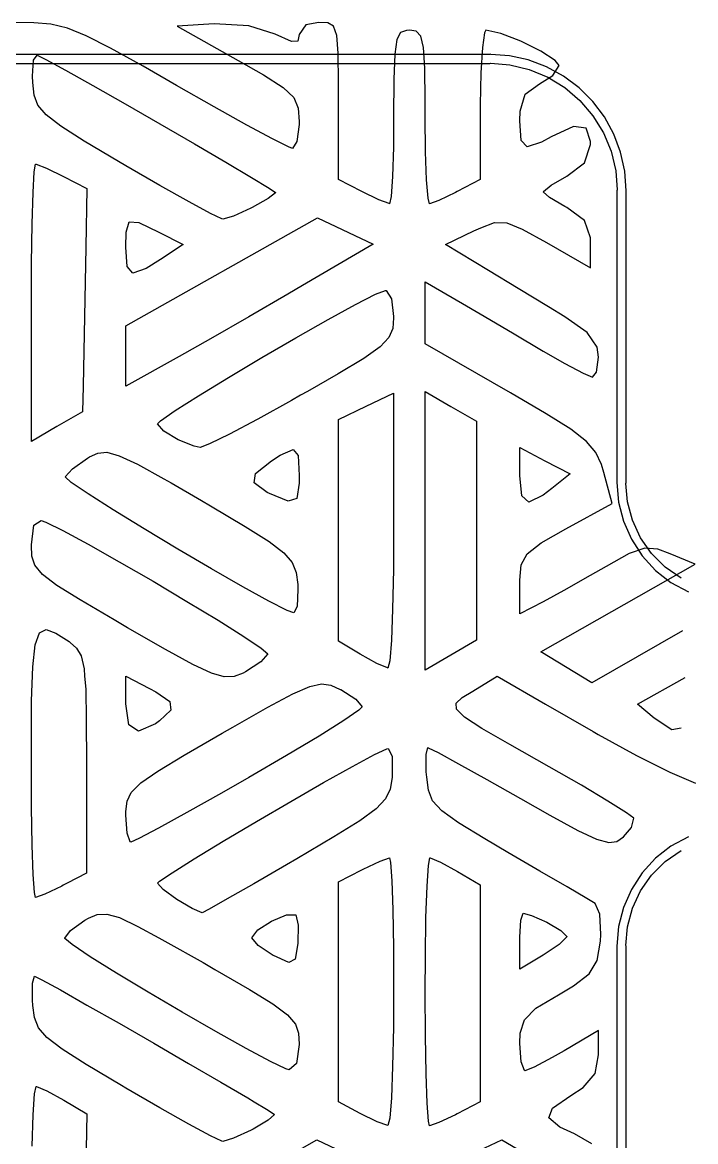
# Model space of a CAD drawing. Header units: millimetres. Extents: x 38 to 487, y 14 to 137.
# Drawn here: x 466.1 to 473.41, y 111.49 to 123.63 of the extents above; entities that cross this region are included whole.
import ezdxf

# ---------------------------------------------------------------- set-up
doc = ezdxf.new("R2010")
doc.units = ezdxf.units.MM
doc.layers.add('BLACK', color=20, linetype='Continuous')

msp = doc.modelspace()

# ---------------------------------------------------------------- linework, layer by layer
at = {"layer": 'BLACK', "linetype": 'Continuous'}
for p, q in [((466.229, 123.628), (466.007, 123.631)), ((466.414, 123.611), (466.229, 123.628)), ((469.323, 123.631), (469.183, 123.606)), ((469.42, 123.626), (469.323, 123.631)), ((469.482, 123.59), (469.42, 123.626)), ((466.593, 123.568), (466.414, 123.611)), ((466.798, 123.486), (466.593, 123.568)), ((468.185, 123.614), (467.783, 123.589)), ((467.783, 123.589), (468.446, 123.219)), ((468.562, 123.595), (468.185, 123.614)), ((468.848, 123.505), (468.562, 123.595)), ((469.024, 123.423), (468.848, 123.505)), ((469.109, 123.501), (469.096, 123.427)), ((469.183, 123.606), (469.109, 123.501)), ((469.517, 123.49), (469.482, 123.59)), ((470.21, 123.521), (470.169, 123.445)), ((470.274, 123.545), (470.21, 123.521)), ((470.306, 123.546), (470.274, 123.545)), ((470.381, 123.535), (470.306, 123.546)), ((470.43, 123.483), (470.381, 123.535)), ((471.122, 123.519), (471.098, 123.358)), ((471.137, 123.546), (471.122, 123.519)), ((471.299, 123.511), (471.137, 123.546)), ((471.517, 123.427), (471.299, 123.511)), ((467.061, 123.352), (466.798, 123.486)), ((469.096, 123.427), (469.024, 123.423)), ((469.532, 123.298), (469.517, 123.49)), ((470.169, 123.445), (470.147, 123.287)), ((470.459, 123.36), (470.43, 123.483)), ((471.733, 123.32), (471.517, 123.427)), ((471.176, 123.284), (347.197, 123.286)), ((471.176, 123.284), (347.197, 123.286)), ((466.224, 123.222), (466.265, 123.277)), ((466.265, 123.277), (466.359, 123.23)), ((467.415, 123.155), (467.061, 123.352)), ((469.536, 122.98), (469.532, 123.298)), ((470.147, 123.287), (470.137, 123.017)), ((470.473, 123.136), (470.459, 123.36)), ((471.098, 123.358), (471.082, 123.084)), ((471.182, 123.286), (471.176, 123.284)), ((471.182, 123.286), (471.176, 123.284)), ((471.189, 123.283), (471.182, 123.286)), ((471.189, 123.283), (471.182, 123.286)), ((471.391, 123.269), (471.189, 123.283)), ((471.391, 123.269), (471.189, 123.283)), ((471.597, 123.224), (471.391, 123.269)), ((471.597, 123.224), (471.391, 123.269)), ((471.889, 123.219), (471.733, 123.32)), ((347.197, 123.186), (471.18, 123.184)), ((347.197, 123.186), (471.18, 123.184)), ((466.213, 123.049), (466.224, 123.222)), ((466.359, 123.23), (466.572, 123.114)), ((467.778, 122.947), (467.415, 123.155)), ((468.446, 123.219), (468.721, 123.063)), ((470.477, 122.782), (470.473, 123.136)), ((471.18, 123.184), (471.189, 123.188)), ((471.18, 123.184), (471.189, 123.188)), ((471.18, 123.184), (471.18, 123.184)), ((471.18, 123.184), (471.18, 123.184)), ((471.189, 123.188), (471.397, 123.171)), ((471.189, 123.188), (471.397, 123.171)), ((471.397, 123.171), (471.608, 123.121)), ((471.397, 123.171), (471.608, 123.121)), ((471.795, 123.15), (471.597, 123.224)), ((471.795, 123.15), (471.597, 123.224)), ((471.98, 123.049), (471.795, 123.15)), ((471.98, 123.049), (471.795, 123.15)), ((471.862, 123.055), (471.931, 123.163)), ((471.931, 123.163), (471.889, 123.219)), ((466.217, 122.979), (466.213, 123.049)), ((466.572, 123.114), (466.868, 122.948)), ((468.721, 123.063), (468.935, 122.926)), ((470.137, 123.017), (470.135, 122.605)), ((471.082, 123.084), (471.076, 122.736)), ((471.608, 123.121), (471.808, 123.038)), ((471.608, 123.121), (471.808, 123.038)), ((471.717, 122.963), (471.862, 123.055)), ((471.808, 123.038), (471.993, 122.924)), ((471.808, 123.038), (471.993, 122.924)), ((472.149, 122.923), (471.98, 123.049)), ((472.149, 122.923), (471.98, 123.049)), ((466.233, 122.843), (466.217, 122.979)), ((466.868, 122.948), (467.22, 122.748)), ((468.185, 122.715), (467.778, 122.947)), ((468.935, 122.926), (469.051, 122.816)), ((469.537, 122.778), (469.536, 122.98)), ((471.564, 122.851), (471.717, 122.963)), ((471.993, 122.924), (472.158, 122.783)), ((471.993, 122.924), (472.158, 122.783)), ((472.298, 122.774), (472.149, 122.923)), ((472.298, 122.774), (472.149, 122.923)), ((466.273, 122.733), (466.233, 122.843)), ((469.051, 122.816), (469.099, 122.702)), ((469.537, 121.925), (469.537, 122.778)), ((470.477, 122.605), (470.477, 122.782)), ((471.507, 122.667), (471.564, 122.851)), ((472.158, 122.783), (472.299, 122.618)), ((472.158, 122.783), (472.299, 122.618)), ((472.424, 122.605), (472.298, 122.774)), ((472.424, 122.605), (472.298, 122.774)), ((466.361, 122.627), (466.273, 122.733)), ((467.22, 122.748), (467.597, 122.531)), ((468.541, 122.517), (468.185, 122.715)), ((469.099, 122.702), (469.109, 122.556)), ((471.076, 122.736), (471.076, 121.925)), ((471.504, 122.564), (471.507, 122.667)), ((466.52, 122.504), (466.361, 122.627)), ((467.597, 122.531), (467.971, 122.315)), ((469.109, 122.556), (469.109, 122.522)), ((470.135, 122.605), (470.132, 122.279)), ((470.481, 122.227), (470.477, 122.605)), ((471.518, 122.351), (471.504, 122.564)), ((472.299, 122.618), (472.413, 122.433)), ((472.299, 122.618), (472.413, 122.433)), ((472.525, 122.42), (472.424, 122.605)), ((472.525, 122.42), (472.424, 122.605)), ((466.774, 122.343), (466.52, 122.504)), ((468.82, 122.367), (468.541, 122.517)), ((469.109, 122.522), (469.085, 122.338)), ((472.087, 122.5), (471.846, 122.391)), ((472.224, 122.483), (472.087, 122.5)), ((472.273, 122.338), (472.224, 122.483)), ((472.413, 122.433), (472.496, 122.233)), ((472.413, 122.433), (472.496, 122.233)), ((472.599, 122.222), (472.525, 122.42)), ((472.599, 122.222), (472.525, 122.42)), ((467.149, 122.121), (466.774, 122.343)), ((467.971, 122.315), (468.313, 122.115)), ((468.994, 122.28), (468.82, 122.367)), ((469.085, 122.338), (469.038, 122.263)), ((471.584, 122.28), (471.518, 122.351)), ((471.739, 122.332), (471.584, 122.28)), ((471.846, 122.391), (471.739, 122.332)), ((472.207, 122.107), (472.273, 122.308)), ((472.273, 122.308), (472.273, 122.338)), ((469.038, 122.263), (468.994, 122.28)), ((470.132, 122.279), (470.122, 121.96)), ((470.492, 121.922), (470.481, 122.227)), ((472.496, 122.233), (472.546, 122.022)), ((472.496, 122.233), (472.546, 122.022)), ((472.644, 122.016), (472.599, 122.222)), ((472.644, 122.016), (472.599, 122.222)), ((466.233, 122.011), (466.248, 122.092)), ((466.248, 122.092), (466.252, 122.092)), ((466.252, 122.092), (466.364, 122.05)), ((466.364, 122.05), (466.55, 121.96)), ((467.228, 122.075), (467.149, 122.121)), ((467.596, 121.863), (467.228, 122.075)), ((468.313, 122.115), (468.593, 121.95)), ((472.017, 121.964), (472.207, 122.107)), ((466.22, 121.786), (466.233, 122.011)), ((466.55, 121.96), (466.805, 121.829)), ((468.593, 121.95), (468.783, 121.834)), ((469.789, 121.795), (469.537, 121.925)), ((470.122, 121.96), (470.107, 121.744)), ((470.508, 121.723), (470.492, 121.922)), ((471.076, 121.925), (470.824, 121.795)), ((471.844, 121.864), (472.017, 121.964)), ((472.546, 122.022), (472.563, 121.814)), ((472.546, 122.022), (472.563, 121.814)), ((472.659, 121.805), (472.644, 122.016)), ((472.659, 121.805), (472.644, 122.016)), ((466.805, 121.829), (466.792, 121.194)), ((467.913, 121.685), (467.596, 121.863)), ((468.783, 121.834), (468.852, 121.786)), ((471.761, 121.797), (471.844, 121.864)), ((472.563, 121.814), (472.559, 121.805)), ((472.563, 121.814), (472.559, 121.805)), ((472.559, 121.805), (472.559, 121.805)), ((472.559, 121.805), (472.559, 121.805)), ((472.559, 121.805), (472.559, 118.64)), ((472.559, 121.805), (472.559, 121.805)), ((472.559, 121.805), (472.559, 121.805)), ((472.559, 121.805), (472.559, 118.64)), ((472.659, 118.64), (472.659, 121.805)), ((472.659, 121.805), (472.659, 121.805)), ((472.659, 118.64), (472.659, 121.805)), ((472.659, 121.805), (472.659, 121.805)), ((466.21, 121.445), (466.22, 121.786)), ((468.147, 121.558), (467.913, 121.685)), ((468.771, 121.721), (468.6, 121.624)), ((468.852, 121.783), (468.771, 121.721)), ((468.852, 121.786), (468.852, 121.783)), ((469.974, 121.705), (469.789, 121.795)), ((470.085, 121.665), (469.974, 121.705)), ((470.107, 121.744), (470.088, 121.664)), ((470.524, 121.664), (470.508, 121.723)), ((470.625, 121.7), (470.524, 121.664)), ((470.807, 121.786), (470.625, 121.7)), ((470.824, 121.795), (470.807, 121.786)), ((471.76, 121.793), (471.761, 121.797)), ((471.828, 121.732), (471.76, 121.793)), ((471.993, 121.634), (471.828, 121.732)), ((468.27, 121.499), (468.147, 121.558)), ((468.586, 121.617), (468.396, 121.53)), ((468.6, 121.624), (468.586, 121.617)), ((470.088, 121.664), (470.085, 121.665)), ((472.017, 121.622), (471.993, 121.634)), ((472.206, 121.482), (472.017, 121.622)), ((466.203, 121.015), (466.21, 121.445)), ((467.228, 120.339), (469.309, 121.511)), ((467.231, 121.356), (467.264, 121.467)), ((467.264, 121.467), (467.369, 121.461)), ((467.369, 121.461), (467.585, 121.357)), ((468.279, 121.497), (468.27, 121.499)), ((468.396, 121.53), (468.279, 121.497)), ((469.309, 121.511), (469.911, 121.224)), ((471.081, 121.404), (471.231, 121.46)), ((471.231, 121.46), (471.362, 121.458)), ((471.362, 121.458), (471.532, 121.388)), ((472.271, 121.292), (472.206, 121.482)), ((467.228, 121.194), (467.231, 121.356)), ((467.585, 121.357), (467.849, 121.221)), ((470.699, 121.223), (471.007, 121.369)), ((471.007, 121.369), (471.081, 121.404)), ((471.532, 121.388), (471.794, 121.242)), ((466.792, 121.194), (466.763, 119.683)), ((467.241, 120.984), (467.228, 121.194)), ((467.849, 121.221), (467.602, 121.058)), ((469.911, 121.224), (469.147, 120.775)), ((471.165, 120.941), (470.699, 121.223)), ((471.794, 121.242), (472.273, 120.968)), ((472.273, 121.228), (472.271, 121.292)), ((472.273, 120.968), (472.273, 121.228)), ((466.201, 120.587), (466.203, 121.015)), ((467.304, 120.91), (467.241, 120.984)), ((467.448, 120.962), (467.304, 120.91)), ((467.602, 121.058), (467.448, 120.962)), ((471.488, 120.745), (471.165, 120.941)), ((469.147, 120.775), (468.985, 120.681)), ((469.939, 120.683), (470.045, 120.724)), ((470.045, 120.724), (470.053, 120.722)), ((470.053, 120.722), (470.111, 120.632)), ((470.477, 120.145), (470.477, 120.816)), ((470.477, 120.816), (470.884, 120.581)), ((471.817, 120.546), (471.488, 120.745)), ((466.201, 119.083), (466.201, 120.587)), ((468.985, 120.681), (468.562, 120.436)), ((469.722, 120.572), (469.939, 120.683)), ((470.111, 120.632), (470.135, 120.44)), ((469.423, 120.408), (469.722, 120.572)), ((470.884, 120.581), (471.073, 120.47)), ((471.073, 120.47), (471.425, 120.263)), ((471.995, 120.438), (471.817, 120.546)), ((468.562, 120.436), (468.145, 120.197)), ((469.073, 120.21), (469.423, 120.408)), ((470.135, 120.425), (470.126, 120.311)), ((470.135, 120.44), (470.135, 120.425)), ((472.235, 120.266), (471.995, 120.438)), ((467.228, 120.011), (467.228, 120.339)), ((470.126, 120.311), (470.084, 120.212)), ((471.425, 120.263), (471.76, 120.064)), ((472.343, 120.107), (472.235, 120.266)), ((468.145, 120.197), (467.805, 120.005)), ((468.702, 119.994), (469.073, 120.21)), ((469.987, 120.11), (469.81, 119.985)), ((470.084, 120.212), (469.987, 120.11)), ((471.403, 119.613), (470.477, 120.145)), ((472.359, 120), (472.343, 120.107)), ((467.228, 119.683), (467.228, 120.011)), ((467.805, 120.005), (467.228, 119.683)), ((468.34, 119.779), (468.702, 119.994)), ((469.81, 119.985), (469.531, 119.817)), ((471.76, 120.064), (471.992, 119.931)), ((472.337, 119.838), (472.359, 120)), ((471.992, 119.931), (472.193, 119.824)), ((468.016, 119.581), (468.34, 119.779)), ((469.531, 119.817), (469.199, 119.628)), ((472.193, 119.824), (472.295, 119.783)), ((472.295, 119.783), (472.337, 119.838)), ((466.763, 119.683), (466.757, 119.407)), ((469.199, 119.628), (469.125, 119.585)), ((470.477, 116.603), (470.477, 119.628)), ((470.477, 119.628), (470.755, 119.465)), ((467.761, 119.419), (468.016, 119.581)), ((469.026, 119.53), (468.66, 119.328)), ((469.125, 119.585), (469.026, 119.53)), ((469.836, 119.466), (470.135, 119.609)), ((470.135, 119.609), (470.135, 118.114)), ((471.792, 119.385), (471.403, 119.613)), ((466.757, 119.407), (466.529, 119.274)), ((467.604, 119.31), (467.761, 119.419)), ((469.537, 119.324), (469.836, 119.466)), ((470.755, 119.465), (471.033, 119.303)), ((472.059, 119.217), (471.792, 119.385)), ((466.529, 119.274), (466.479, 119.245)), ((467.57, 119.274), (467.604, 119.31)), ((467.638, 119.196), (467.57, 119.274)), ((468.653, 119.324), (468.353, 119.165)), ((468.66, 119.328), (468.653, 119.324)), ((469.537, 118.121), (469.537, 119.324)), ((471.033, 119.303), (471.033, 116.927)), ((466.479, 119.245), (466.201, 119.083)), ((467.796, 119.101), (467.638, 119.196)), ((468.353, 119.165), (468.135, 119.057)), ((472.229, 119.085), (472.059, 119.217)), ((467.968, 119.032), (467.796, 119.101)), ((468.035, 119.019), (467.968, 119.032)), ((468.135, 119.057), (468.035, 119.019)), ((471.504, 118.716), (471.504, 119.018)), ((471.504, 119.018), (471.777, 118.876)), ((472.331, 118.965), (472.229, 119.085)), ((466.647, 118.786), (466.81, 118.903)), ((466.81, 118.903), (466.832, 118.916)), ((466.832, 118.916), (466.923, 118.959)), ((466.923, 118.959), (467.022, 118.968)), ((467.022, 118.968), (467.156, 118.93)), ((467.156, 118.93), (467.353, 118.838)), ((468.807, 118.875), (468.903, 118.937)), ((468.903, 118.937), (469.043, 118.998)), ((469.043, 118.998), (469.099, 118.931)), ((469.099, 118.931), (469.109, 118.714)), ((472.391, 118.835), (472.331, 118.965)), ((466.57, 118.699), (466.647, 118.786)), ((467.353, 118.838), (467.641, 118.678)), ((468.635, 118.738), (468.807, 118.875)), ((471.777, 118.876), (472.051, 118.734)), ((472.417, 118.747), (472.391, 118.835)), ((466.633, 118.64), (466.57, 118.699)), ((467.641, 118.678), (467.718, 118.634)), ((468.62, 118.634), (468.635, 118.738)), ((469.109, 118.714), (469.108, 118.631)), ((471.525, 118.495), (471.504, 118.716)), ((472.051, 118.734), (471.853, 118.574)), ((472.506, 118.413), (472.417, 118.747)), ((466.817, 118.515), (466.633, 118.64)), ((467.718, 118.634), (468.048, 118.443)), ((468.761, 118.532), (468.62, 118.634)), ((468.788, 118.519), (468.761, 118.532)), ((469.108, 118.631), (469.082, 118.467)), ((471.853, 118.574), (471.759, 118.502)), ((472.559, 118.64), (472.559, 118.64)), ((472.559, 118.64), (472.577, 118.426)), ((472.559, 118.64), (472.559, 118.64)), ((472.559, 118.64), (472.577, 118.426)), ((472.656, 118.63), (472.659, 118.64)), ((472.656, 118.63), (472.659, 118.64)), ((472.673, 118.431), (472.656, 118.63)), ((472.673, 118.431), (472.656, 118.63)), ((472.659, 118.64), (472.659, 118.64)), ((472.659, 118.64), (472.659, 118.64)), ((472.659, 118.64), (472.659, 118.64)), ((472.659, 118.64), (472.659, 118.64)), ((467.09, 118.341), (466.817, 118.515)), ((468.048, 118.443), (468.146, 118.385)), ((468.989, 118.437), (468.788, 118.519)), ((469.082, 118.467), (468.989, 118.437)), ((471.603, 118.427), (471.525, 118.495)), ((471.759, 118.502), (471.603, 118.427)), ((472.005, 118.138), (472.506, 118.413)), ((472.577, 118.426), (472.63, 118.219)), ((472.577, 118.426), (472.63, 118.219)), ((472.727, 118.229), (472.673, 118.431)), ((472.727, 118.229), (472.673, 118.431)), ((467.425, 118.136), (467.09, 118.341)), ((468.146, 118.385), (468.524, 118.162)), ((466.201, 117.963), (466.229, 118.175)), ((466.229, 118.175), (466.308, 118.228)), ((466.308, 118.228), (466.357, 118.21)), ((466.357, 118.21), (466.543, 118.118)), ((468.524, 118.162), (468.782, 117.999)), ((472.63, 118.219), (472.716, 118.023)), ((472.63, 118.219), (472.716, 118.023)), ((472.816, 118.039), (472.727, 118.229)), ((472.816, 118.039), (472.727, 118.229)), ((466.543, 118.118), (466.819, 117.969)), ((467.79, 117.917), (467.425, 118.136)), ((469.537, 116.918), (469.537, 118.121)), ((470.135, 118.114), (470.133, 117.694)), ((471.737, 117.983), (472.005, 118.138)), ((472.936, 117.868), (472.816, 118.039)), ((472.936, 117.868), (472.816, 118.039)), ((466.201, 117.961), (466.201, 117.963)), ((466.207, 117.841), (466.201, 117.961)), ((466.819, 117.969), (467.156, 117.779)), ((468.158, 117.701), (467.79, 117.917)), ((468.782, 117.999), (468.944, 117.875)), ((471.586, 117.866), (471.737, 117.983)), ((472.861, 117.927), (472.693, 117.869)), ((472.716, 118.023), (472.833, 117.844)), ((472.716, 118.023), (472.833, 117.844)), ((473.005, 117.916), (472.861, 117.927)), ((473.138, 117.867), (473.005, 117.916)), ((466.24, 117.742), (466.207, 117.841)), ((468.944, 117.875), (469.034, 117.77)), ((471.52, 117.746), (471.586, 117.866)), ((472.693, 117.869), (472.442, 117.729)), ((472.833, 117.844), (472.978, 117.686)), ((472.833, 117.844), (472.978, 117.686)), ((473.084, 117.72), (472.936, 117.868)), ((473.084, 117.72), (472.936, 117.868)), ((473.407, 117.754), (473.138, 117.867)), ((466.323, 117.642), (466.24, 117.742)), ((467.156, 117.779), (467.523, 117.567)), ((468.498, 117.507), (468.158, 117.701)), ((469.034, 117.77), (469.076, 117.663)), ((470.133, 117.694), (470.124, 117.266)), ((471.504, 117.58), (471.52, 117.746)), ((471.734, 116.803), (473.407, 117.754)), ((472.442, 117.729), (472.27, 117.629)), ((472.978, 117.686), (473.146, 117.555)), ((472.978, 117.686), (473.146, 117.555)), ((473.255, 117.6), (473.084, 117.72)), ((473.255, 117.6), (473.084, 117.72)), ((466.478, 117.523), (466.323, 117.642)), ((467.523, 117.567), (467.891, 117.349)), ((469.076, 117.663), (469.093, 117.533)), ((471.504, 117.537), (471.504, 117.58)), ((472.27, 117.629), (471.982, 117.466)), ((473.146, 117.555), (473.335, 117.453)), ((473.146, 117.555), (473.335, 117.453)), ((466.73, 117.365), (466.478, 117.523)), ((468.781, 117.352), (468.498, 117.507)), ((469.096, 117.477), (469.088, 117.295)), ((469.093, 117.533), (469.096, 117.477)), ((471.504, 117.213), (471.504, 117.537)), ((471.982, 117.466), (471.76, 117.345)), ((467.099, 117.148), (466.73, 117.365)), ((467.891, 117.349), (468.229, 117.144)), ((468.978, 117.252), (468.781, 117.352)), ((471.76, 117.345), (471.504, 117.213)), ((469.05, 117.225), (468.978, 117.252)), ((469.088, 117.295), (469.05, 117.225)), ((470.124, 117.266), (470.11, 116.927)), ((467.245, 117.064), (467.099, 117.148)), ((467.659, 116.826), (467.245, 117.064)), ((468.229, 117.144), (468.508, 116.97)), ((466.243, 116.878), (466.29, 117.007)), ((466.29, 117.007), (466.363, 117.043)), ((466.363, 117.043), (466.468, 117.006)), ((466.468, 117.006), (466.61, 116.913)), ((468.508, 116.97), (468.697, 116.843)), ((473.271, 117.028), (472.286, 116.467)), ((466.216, 116.639), (466.243, 116.878)), ((466.61, 116.913), (466.621, 116.905)), ((466.621, 116.905), (466.693, 116.843)), ((466.693, 116.843), (466.743, 116.757)), ((467.953, 116.665), (467.659, 116.826)), ((468.697, 116.843), (468.767, 116.782)), ((469.772, 116.776), (469.537, 116.918)), ((470.11, 116.927), (470.092, 116.705)), ((471.033, 116.927), (470.755, 116.765)), ((466.743, 116.757), (466.774, 116.618)), ((468.767, 116.78), (468.694, 116.692)), ((468.767, 116.782), (468.767, 116.78)), ((469.954, 116.675), (469.772, 116.776)), ((470.092, 116.705), (470.071, 116.626)), ((470.755, 116.765), (470.477, 116.603)), ((472.286, 116.467), (471.734, 116.803)), ((466.204, 116.271), (466.216, 116.639)), ((466.774, 116.618), (466.78, 116.537)), ((468.156, 116.569), (467.953, 116.665)), ((468.528, 116.585), (468.5, 116.571)), ((468.694, 116.692), (468.528, 116.585)), ((470.069, 116.627), (469.954, 116.675)), ((470.071, 116.626), (470.069, 116.627)), ((466.78, 116.537), (466.791, 116.397)), ((467.228, 116.236), (467.228, 116.537)), ((467.228, 116.537), (467.484, 116.405)), ((468.296, 116.529), (468.156, 116.569)), ((468.402, 116.533), (468.296, 116.529)), ((468.5, 116.571), (468.402, 116.533)), ((470.993, 116.376), (471.258, 116.537)), ((471.258, 116.537), (471.784, 116.234)), ((472.783, 116.234), (473.3, 116.525)), ((466.791, 116.397), (466.798, 116.064)), ((467.484, 116.405), (467.552, 116.368)), ((467.552, 116.368), (467.706, 116.262)), ((468.769, 116.202), (469.039, 116.345)), ((469.039, 116.345), (469.224, 116.426)), ((469.224, 116.426), (469.353, 116.454)), ((469.353, 116.454), (469.454, 116.44)), ((469.454, 116.44), (469.555, 116.395)), ((469.555, 116.395), (469.561, 116.392)), ((469.561, 116.392), (469.725, 116.287)), ((470.878, 116.305), (470.993, 116.376)), ((466.201, 115.755), (466.204, 116.271)), ((467.261, 116.011), (467.228, 116.236)), ((467.706, 116.262), (467.715, 116.17)), ((469.725, 116.287), (469.793, 116.206)), ((470.814, 116.244), (470.878, 116.305)), ((470.817, 116.179), (470.814, 116.244)), ((471.784, 116.234), (472.301, 115.936)), ((472.965, 116.084), (472.783, 116.234)), ((467.715, 116.17), (467.591, 116.053)), ((468.387, 115.986), (468.769, 116.202)), ((469.756, 116.17), (469.594, 116.057)), ((469.793, 116.206), (469.756, 116.17)), ((470.904, 116.093), (470.817, 116.179)), ((471.092, 115.97), (470.904, 116.093)), ((466.798, 116.064), (466.8, 115.59)), ((467.365, 115.941), (467.261, 116.011)), ((467.548, 116.022), (467.365, 115.941)), ((467.591, 116.053), (467.548, 116.022)), ((468.272, 115.92), (468.387, 115.986)), ((469.594, 116.057), (469.325, 115.888)), ((471.395, 115.795), (471.092, 115.97)), ((473.155, 115.957), (472.965, 116.084)), ((473.258, 115.973), (473.155, 115.957)), ((467.859, 115.682), (468.272, 115.92)), ((469.325, 115.888), (468.973, 115.676)), ((472.301, 115.936), (472.357, 115.904)), ((472.357, 115.904), (472.772, 115.677)), ((466.201, 115.592), (466.201, 115.755)), ((469.927, 115.687), (470.061, 115.751)), ((470.061, 115.751), (470.074, 115.752)), ((470.074, 115.752), (470.118, 115.669)), ((470.487, 115.688), (470.505, 115.763)), ((470.505, 115.763), (470.51, 115.762)), ((470.51, 115.762), (470.618, 115.708)), ((471.825, 115.553), (471.395, 115.795)), ((467.573, 115.509), (467.859, 115.682)), ((468.973, 115.676), (468.564, 115.439)), ((469.688, 115.559), (469.927, 115.687)), ((470.118, 115.669), (470.12, 115.464)), ((470.489, 115.501), (470.487, 115.688)), ((470.618, 115.708), (470.84, 115.588)), ((472.772, 115.677), (473.134, 115.497)), ((466.204, 115.115), (466.201, 115.592)), ((466.8, 115.59), (466.8, 114.399)), ((467.389, 115.38), (467.573, 115.509)), ((469.375, 115.383), (469.688, 115.559)), ((470.494, 115.443), (470.489, 115.501)), ((470.84, 115.588), (471.148, 115.416)), ((472.173, 115.354), (471.825, 115.553)), ((473.134, 115.497), (473.414, 115.378)), ((467.286, 115.277), (467.389, 115.38)), ((468.564, 115.439), (468.266, 115.27)), ((469.017, 115.178), (469.375, 115.383)), ((470.117, 115.437), (470.097, 115.312)), ((470.12, 115.464), (470.117, 115.437)), ((470.512, 115.301), (470.494, 115.443)), ((471.148, 115.416), (471.511, 115.21)), ((467.24, 115.18), (467.286, 115.277)), ((468.266, 115.27), (467.888, 115.058)), ((470.097, 115.312), (470.048, 115.206)), ((470.558, 115.187), (470.512, 115.301)), ((472.462, 115.183), (472.173, 115.354)), ((467.228, 115.069), (467.24, 115.18)), ((468.644, 114.96), (469.017, 115.178)), ((470.048, 115.206), (469.946, 115.099)), ((470.658, 115.077), (470.558, 115.187)), ((471.511, 115.21), (471.831, 115.03)), ((472.663, 115.056), (472.462, 115.183)), ((466.211, 114.704), (466.204, 115.115)), ((467.228, 115.03), (467.228, 115.069)), ((467.241, 114.834), (467.228, 115.03)), ((467.888, 115.058), (467.58, 114.889)), ((469.946, 115.099), (469.767, 114.969)), ((470.838, 114.947), (470.658, 115.077)), ((471.831, 115.03), (472.134, 114.865)), ((472.742, 114.996), (472.663, 115.056)), ((467.58, 114.889), (467.369, 114.777)), ((468.285, 114.747), (468.644, 114.96)), ((469.767, 114.969), (469.487, 114.795)), ((471.124, 114.773), (470.838, 114.947)), ((472.631, 114.794), (472.718, 114.896)), ((472.718, 114.896), (472.742, 114.996)), ((467.275, 114.739), (467.241, 114.834)), ((467.369, 114.777), (467.281, 114.737)), ((469.487, 114.795), (469.083, 114.557)), ((471.375, 114.626), (471.124, 114.773)), ((472.134, 114.865), (472.338, 114.769)), ((472.338, 114.769), (472.471, 114.732)), ((472.559, 114.744), (472.631, 114.794)), ((473.335, 114.795), (473.146, 114.693)), ((473.335, 114.795), (473.146, 114.693)), ((466.222, 114.386), (466.211, 114.704)), ((467.281, 114.737), (467.275, 114.739)), ((467.97, 114.556), (468.285, 114.747)), ((472.471, 114.732), (472.559, 114.744)), ((473.146, 114.693), (472.978, 114.562)), ((473.146, 114.693), (472.978, 114.562)), ((473.084, 114.528), (473.255, 114.648)), ((473.084, 114.528), (473.255, 114.648)), ((467.729, 114.405), (467.97, 114.556)), ((469.083, 114.557), (468.971, 114.492)), ((469.805, 114.444), (469.987, 114.53)), ((469.987, 114.53), (470.088, 114.566)), ((470.088, 114.566), (470.101, 114.515)), ((470.101, 114.515), (470.114, 114.318)), ((470.512, 114.485), (470.528, 114.566)), ((470.528, 114.566), (470.533, 114.566)), ((470.533, 114.566), (470.645, 114.519)), ((470.645, 114.519), (470.828, 114.419)), ((471.723, 114.424), (471.375, 114.626)), ((472.978, 114.562), (472.833, 114.404)), ((472.978, 114.562), (472.833, 114.404)), ((472.936, 114.38), (473.084, 114.528)), ((472.936, 114.38), (473.084, 114.528)), ((466.8, 114.399), (466.59, 114.291)), ((467.591, 114.312), (467.729, 114.405)), ((468.971, 114.492), (468.616, 114.286)), ((469.537, 114.305), (469.789, 114.436)), ((469.789, 114.436), (469.805, 114.444)), ((470.497, 114.261), (470.512, 114.485)), ((470.828, 114.419), (471.076, 114.273)), ((472.019, 114.251), (471.723, 114.424)), ((472.833, 114.404), (472.716, 114.225)), ((472.833, 114.404), (472.716, 114.225)), ((466.236, 114.19), (466.222, 114.386)), ((466.59, 114.291), (466.548, 114.269)), ((467.57, 114.291), (467.591, 114.312)), ((467.634, 114.222), (467.57, 114.291)), ((468.616, 114.286), (468.328, 114.121)), ((469.537, 111.92), (469.537, 114.305)), ((470.114, 114.318), (470.125, 114.001)), ((471.076, 114.273), (471.076, 111.919)), ((472.816, 114.208), (472.936, 114.38)), ((472.816, 114.208), (472.936, 114.38)), ((466.248, 114.138), (466.236, 114.19)), ((466.349, 114.174), (466.248, 114.138)), ((466.531, 114.26), (466.349, 114.174)), ((466.548, 114.269), (466.531, 114.26)), ((467.782, 114.116), (467.634, 114.222)), ((470.486, 113.921), (470.497, 114.261)), ((472.231, 114.125), (472.019, 114.251)), ((472.716, 114.225), (472.63, 114.029)), ((472.716, 114.225), (472.63, 114.029)), ((472.727, 114.019), (472.816, 114.208)), ((472.727, 114.019), (472.816, 114.208)), ((467.947, 114.018), (467.782, 114.116)), ((468.328, 114.121), (468.132, 114.01)), ((472.323, 114.07), (472.231, 114.125)), ((472.373, 113.954), (472.323, 114.07)), ((472.63, 114.029), (472.577, 113.822)), ((472.63, 114.029), (472.577, 113.822)), ((466.783, 113.889), (466.822, 113.911)), ((466.822, 113.911), (466.917, 113.951)), ((466.917, 113.951), (467.019, 113.957)), ((467.019, 113.957), (467.157, 113.918)), ((467.157, 113.918), (467.358, 113.823)), ((468.056, 113.971), (467.947, 114.018)), ((468.132, 114.01), (468.056, 113.971)), ((468.809, 113.88), (468.971, 113.947)), ((468.971, 113.947), (469.072, 113.947)), ((469.072, 113.947), (469.099, 113.838)), ((470.125, 114.001), (470.133, 113.589)), ((470.479, 113.494), (470.486, 113.921)), ((471.517, 113.892), (471.542, 113.967)), ((471.542, 113.967), (471.633, 113.943)), ((471.633, 113.943), (471.797, 113.868)), ((472.385, 113.736), (472.373, 113.954)), ((472.673, 113.817), (472.727, 114.019)), ((472.673, 113.817), (472.727, 114.019)), ((466.625, 113.778), (466.783, 113.889)), ((467.358, 113.823), (467.587, 113.699)), ((468.659, 113.784), (468.809, 113.88)), ((469.099, 113.838), (469.094, 113.64)), ((471.504, 113.706), (471.517, 113.892)), ((471.797, 113.868), (471.95, 113.779)), ((472.577, 113.822), (472.559, 113.608)), ((472.577, 113.822), (472.559, 113.608)), ((472.656, 113.617), (472.673, 113.817)), ((472.656, 113.617), (472.673, 113.817)), ((466.565, 113.694), (466.625, 113.778)), ((466.565, 113.69), (466.565, 113.694)), ((466.644, 113.625), (466.565, 113.69)), ((467.587, 113.699), (467.652, 113.664)), ((467.652, 113.664), (468.065, 113.43)), ((468.596, 113.699), (468.659, 113.784)), ((468.664, 113.616), (468.596, 113.699)), ((471.504, 113.663), (471.504, 113.706)), ((471.504, 113.359), (471.504, 113.663)), ((472.015, 113.709), (471.932, 113.626)), ((471.95, 113.779), (472.017, 113.715)), ((472.017, 113.715), (472.015, 113.709)), ((472.343, 113.454), (472.379, 113.664)), ((472.379, 113.664), (472.385, 113.736)), ((466.841, 113.494), (466.644, 113.625)), ((468.827, 113.509), (468.664, 113.616)), ((469.094, 113.639), (469.065, 113.466)), ((469.094, 113.64), (469.094, 113.639)), ((470.133, 113.589), (470.135, 113.112)), ((471.932, 113.626), (471.76, 113.511)), ((472.559, 113.608), (472.559, 78.024)), ((472.559, 113.608), (472.559, 78.024)), ((472.659, 113.608), (472.656, 113.617)), ((472.659, 113.608), (472.656, 113.617)), ((472.659, 78.024), (472.659, 113.608)), ((472.659, 78.024), (472.659, 113.608)), ((467.127, 113.317), (466.841, 113.494)), ((468.065, 113.43), (468.193, 113.357)), ((468.831, 113.507), (468.827, 113.509)), ((468.995, 113.431), (468.831, 113.507)), ((469.065, 113.466), (468.995, 113.431)), ((470.477, 113.112), (470.479, 113.494)), ((471.76, 113.511), (471.504, 113.359)), ((472.259, 113.31), (472.343, 113.454)), ((467.469, 113.111), (467.127, 113.317)), ((468.193, 113.357), (468.568, 113.14)), ((472.087, 113.177), (472.259, 113.31)), ((466.213, 113.208), (466.234, 113.283)), ((466.213, 113.022), (466.213, 113.208)), ((466.234, 113.283), (466.234, 113.283)), ((466.234, 113.283), (466.316, 113.243)), ((466.316, 113.243), (466.516, 113.133)), ((471.924, 113.082), (472.087, 113.177)), ((466.516, 113.133), (466.805, 112.97)), ((467.839, 112.894), (467.469, 113.111)), ((468.568, 113.14), (468.824, 112.981)), ((470.135, 113.112), (470.133, 112.73)), ((470.48, 112.635), (470.477, 113.112)), ((471.68, 112.934), (471.924, 113.082)), ((466.217, 112.965), (466.213, 113.022)), ((466.235, 112.833), (466.217, 112.965)), ((466.805, 112.97), (467.153, 112.772)), ((468.824, 112.981), (468.983, 112.862)), ((466.277, 112.724), (466.235, 112.833)), ((468.203, 112.684), (467.839, 112.894)), ((468.983, 112.862), (469.068, 112.763)), ((471.554, 112.811), (471.68, 112.934)), ((466.369, 112.617), (466.277, 112.724)), ((467.153, 112.772), (467.531, 112.555)), ((469.068, 112.763), (469.103, 112.664)), ((470.133, 112.73), (470.124, 112.303)), ((471.508, 112.666), (471.554, 112.811)), ((472.359, 112.692), (471.988, 112.474)), ((472.359, 112.429), (472.359, 112.692)), ((466.534, 112.491), (466.369, 112.617)), ((468.533, 112.499), (468.203, 112.684)), ((469.103, 112.664), (469.109, 112.546)), ((470.487, 112.224), (470.48, 112.635)), ((471.504, 112.551), (471.508, 112.666)), ((466.797, 112.325), (466.534, 112.491)), ((467.531, 112.555), (467.909, 112.337)), ((468.797, 112.357), (468.533, 112.499)), ((469.109, 112.543), (469.08, 112.336)), ((469.109, 112.546), (469.109, 112.543)), ((471.518, 112.355), (471.504, 112.551)), ((471.988, 112.474), (471.855, 112.399)), ((467.909, 112.337), (468.258, 112.134)), ((468.965, 112.276), (468.797, 112.357)), ((469.08, 112.336), (469.002, 112.265)), ((471.554, 112.259), (471.518, 112.355)), ((471.855, 112.399), (471.661, 112.297)), ((472.324, 112.227), (472.359, 112.429)), ((467.181, 112.096), (466.797, 112.325)), ((469.002, 112.265), (468.965, 112.276)), ((470.124, 112.303), (470.11, 111.964)), ((470.498, 111.906), (470.487, 112.224)), ((471.56, 112.257), (471.554, 112.259)), ((471.661, 112.297), (471.56, 112.257)), ((472.191, 112.075), (472.324, 112.227)), ((466.236, 112.005), (466.252, 112.086)), ((466.252, 112.086), (466.257, 112.085)), ((466.257, 112.085), (466.37, 112.038)), ((467.228, 112.069), (467.181, 112.096)), ((468.258, 112.134), (468.55, 111.963)), ((466.222, 111.78), (466.236, 112.005)), ((466.37, 112.038), (466.554, 111.938)), ((467.596, 111.855), (467.228, 112.069)), ((468.55, 111.963), (468.621, 111.92)), ((470.11, 111.964), (470.092, 111.741)), ((471.86, 111.851), (472.06, 111.989)), ((472.06, 111.989), (472.191, 112.075)), ((466.554, 111.938), (466.804, 111.79)), ((467.912, 111.676), (467.596, 111.855)), ((468.621, 111.92), (468.753, 111.841)), ((469.772, 111.793), (469.537, 111.92)), ((470.512, 111.709), (470.498, 111.906)), ((471.076, 111.919), (470.824, 111.789)), ((471.819, 111.746), (471.86, 111.851)), ((466.21, 111.439), (466.222, 111.78)), ((466.804, 111.79), (466.792, 111.188)), ((468.753, 111.841), (468.839, 111.785)), ((468.841, 111.781), (468.774, 111.719)), ((468.839, 111.785), (468.841, 111.781)), ((469.956, 111.702), (469.772, 111.793)), ((470.092, 111.741), (470.071, 111.662)), ((470.807, 111.78), (470.625, 111.694)), ((470.824, 111.789), (470.807, 111.78)), ((471.94, 111.646), (471.819, 111.746)), ((468.146, 111.55), (467.912, 111.676)), ((468.587, 111.611), (468.396, 111.524)), ((468.608, 111.622), (468.587, 111.611)), ((468.774, 111.719), (468.608, 111.622)), ((470.071, 111.662), (469.956, 111.702)), ((470.071, 111.662), (470.071, 111.662)), ((470.524, 111.658), (470.512, 111.709)), ((470.625, 111.694), (470.524, 111.658)), ((472.1, 111.573), (471.94, 111.646)), ((468.27, 111.491), (468.146, 111.55)), ((468.267, 110.921), (469.301, 111.509)), ((468.279, 111.489), (468.27, 111.491)), ((468.396, 111.524), (468.279, 111.489)), ((469.301, 111.509), (469.911, 111.218)), ((471.003, 111.362), (471.31, 111.508)), ((471.31, 111.508), (472.359, 110.894)), ((472.285, 111.465), (472.1, 111.573))]:
    msp.add_line(p, q, dxfattribs=at)

doc.saveas('drawing.dxf')
